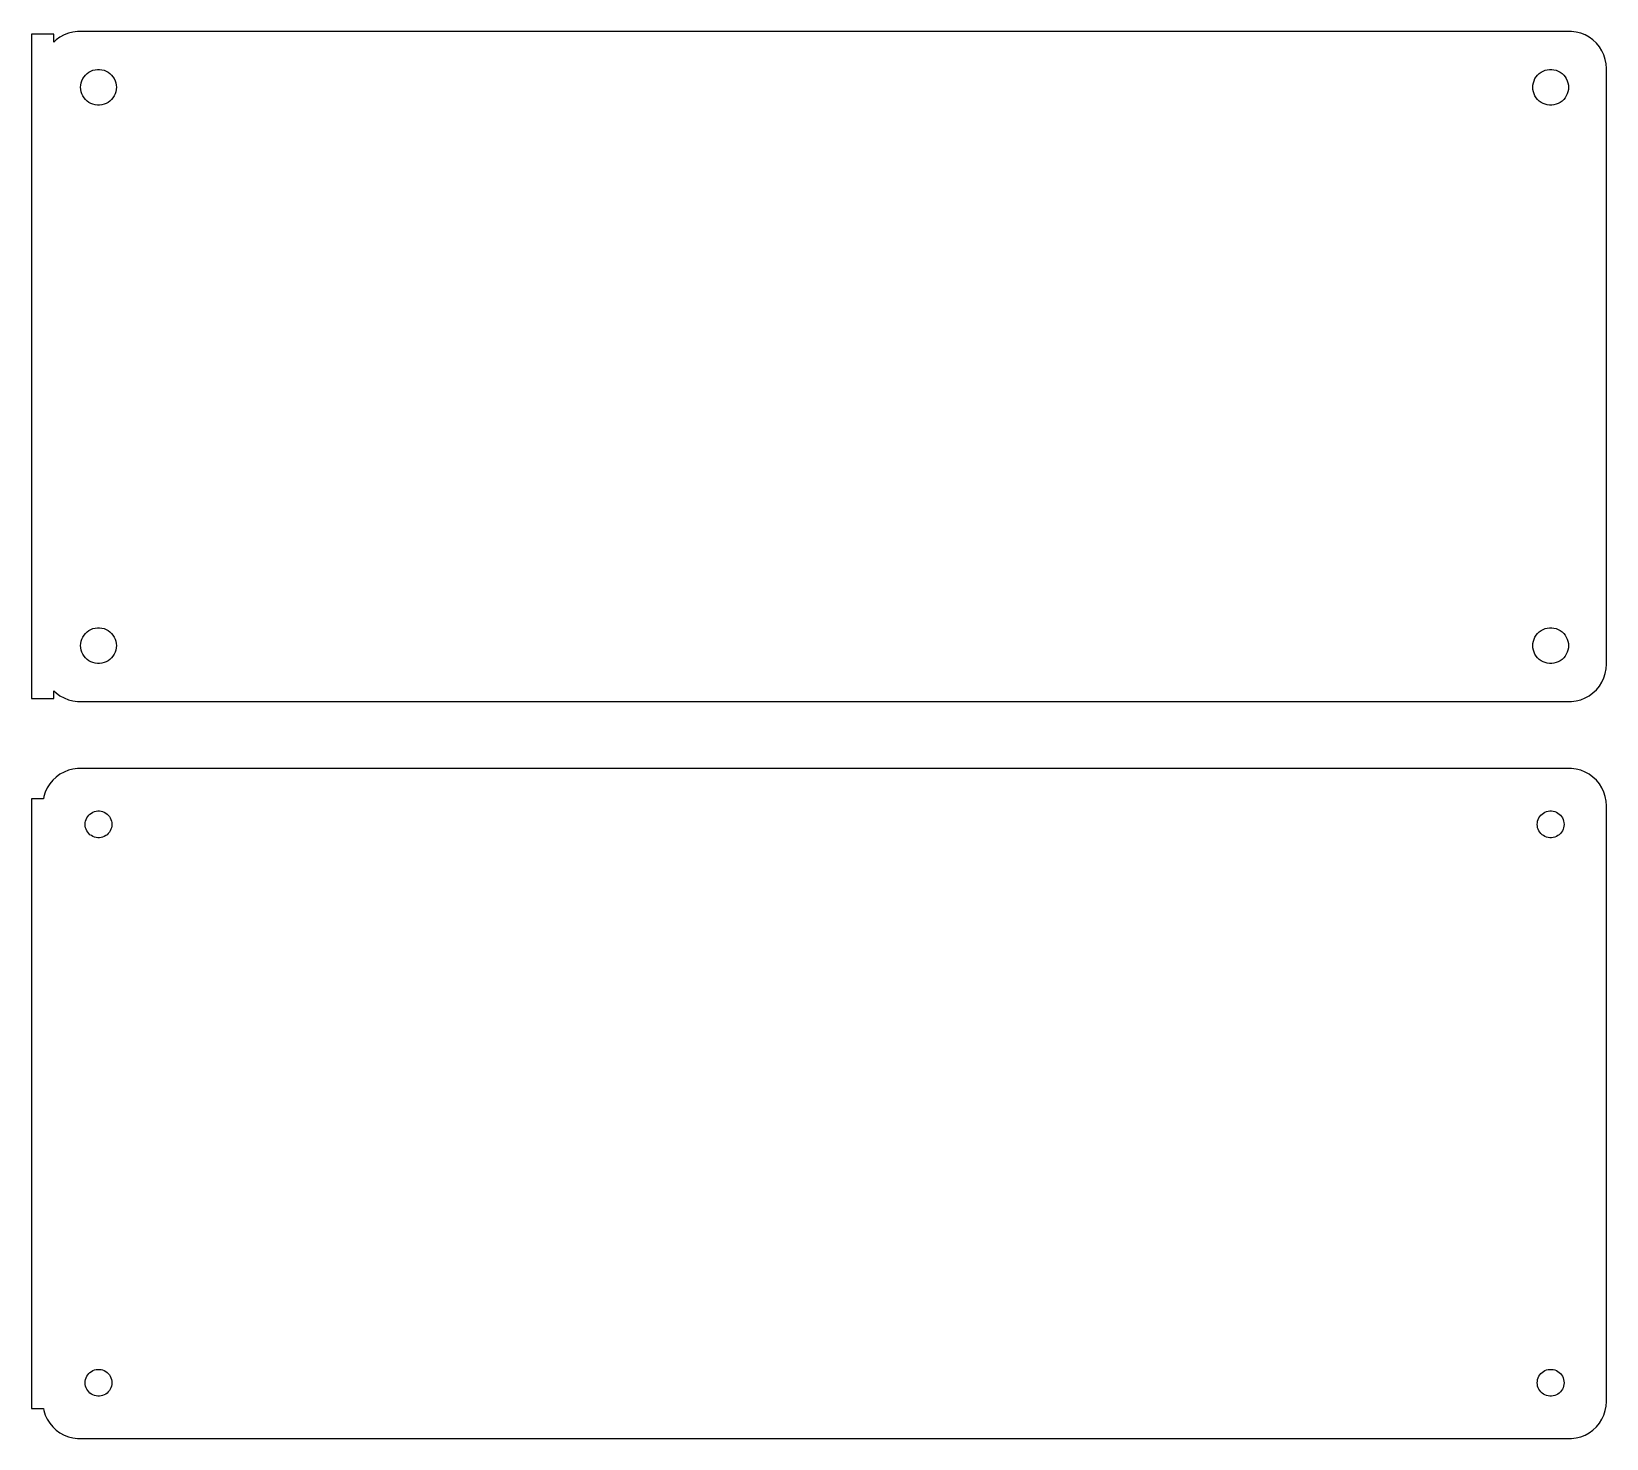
# Model space of a CAD drawing. Header units: metres. Extents: x -106 to 105, y 54 to 243.
import ezdxf

# ---------------------------------------------------------------- set-up
doc = ezdxf.new("R2010")
doc.units = ezdxf.units.M

msp = doc.modelspace()

# ---------------------------------------------------------------- linework, layer by layer
for p, q in [((-103.5, 242.615), (-106.5, 242.615)), ((-106.5, 242.615), (-106.5, 153.385)), ((-103.5, 241.559), (-103.5, 242.615)), ((-103.187, 241.853), (-103.5, 241.559)), ((-102.679, 242.222), (-103.187, 241.853)), ((-102.129, 242.524), (-102.679, 242.222)), ((-101.545, 242.755), (-102.129, 242.524)), ((-100.937, 242.911), (-101.545, 242.755)), ((-100.314, 242.99), (-100.937, 242.911)), ((100.314, 242.99), (-100.314, 242.99)), ((100.937, 242.911), (100.314, 242.99)), ((101.545, 242.755), (100.937, 242.911)), ((102.129, 242.524), (101.545, 242.755)), ((102.679, 242.222), (102.129, 242.524)), ((103.187, 241.853), (102.679, 242.222)), ((103.645, 241.423), (103.187, 241.853)), ((104.045, 240.939), (103.645, 241.423)), ((104.382, 240.409), (104.045, 240.939)), ((104.649, 239.841), (104.382, 240.409)), ((104.843, 239.243), (104.649, 239.841)), ((104.961, 238.627), (104.843, 239.243)), ((-99.6031, 236.656), (-99.4416, 236.911)), ((-99.4416, 236.911), (-99.2495, 237.143)), ((-99.2495, 237.143), (-99.0298, 237.349)), ((-99.0298, 237.349), (-98.786, 237.526)), ((-98.786, 237.526), (-98.5219, 237.672)), ((-98.5219, 237.672), (-98.2416, 237.783)), ((-98.2416, 237.783), (-97.9497, 237.857)), ((-97.9497, 237.857), (-97.6507, 237.895)), ((-97.6507, 237.895), (-97.3493, 237.895)), ((-97.3493, 237.895), (-97.0503, 237.857)), ((-97.0503, 237.857), (-96.7584, 237.783)), ((-96.7584, 237.783), (-96.4781, 237.672)), ((-96.4781, 237.672), (-96.214, 237.526)), ((-96.214, 237.526), (-95.9702, 237.349)), ((-95.9702, 237.349), (-95.7505, 237.143)), ((-95.7505, 237.143), (-95.5583, 236.911)), ((-95.5583, 236.911), (-95.3969, 236.656)), ((95.3969, 236.656), (95.5583, 236.911)), ((95.5583, 236.911), (95.7505, 237.143)), ((95.7505, 237.143), (95.9702, 237.349)), ((95.9702, 237.349), (96.214, 237.526)), ((96.214, 237.526), (96.4781, 237.672)), ((96.4781, 237.672), (96.7584, 237.783)), ((96.7584, 237.783), (97.0503, 237.857)), ((97.0503, 237.857), (97.3493, 237.895)), ((97.3493, 237.895), (97.6507, 237.895)), ((97.6507, 237.895), (97.9497, 237.857)), ((97.9497, 237.857), (98.2416, 237.783)), ((98.2416, 237.783), (98.5219, 237.672)), ((98.5219, 237.672), (98.786, 237.526)), ((98.786, 237.526), (99.0298, 237.349)), ((99.0298, 237.349), (99.2495, 237.143)), ((99.2495, 237.143), (99.4416, 236.911)), ((99.4416, 236.911), (99.6031, 236.656)), ((105, 238), (104.961, 238.627)), ((105, 158), (105, 238)), ((-99.9, 235.5), (-99.8811, 235.801)), ((-99.8811, 235.199), (-99.9, 235.5)), ((-99.8811, 235.801), (-99.8246, 236.097)), ((-99.8246, 234.903), (-99.8811, 235.199)), ((-99.8246, 236.097), (-99.7315, 236.383)), ((-99.7315, 234.617), (-99.8246, 234.903)), ((-99.7315, 236.383), (-99.6031, 236.656)), ((-95.3969, 236.656), (-95.2685, 236.383)), ((-95.2685, 236.383), (-95.1754, 236.097)), ((-95.1754, 234.903), (-95.2685, 234.617)), ((-95.1754, 236.097), (-95.1189, 235.801)), ((-95.1189, 235.199), (-95.1754, 234.903)), ((-95.1189, 235.801), (-95.1, 235.5)), ((-95.1, 235.5), (-95.1189, 235.199)), ((95.1, 235.5), (95.1189, 235.801)), ((95.1189, 235.199), (95.1, 235.5)), ((95.1189, 235.801), (95.1754, 236.097)), ((95.1754, 234.903), (95.1189, 235.199)), ((95.1754, 236.097), (95.2685, 236.383)), ((95.2685, 234.617), (95.1754, 234.903)), ((95.2685, 236.383), (95.3969, 236.656)), ((99.6031, 236.656), (99.7315, 236.383)), ((99.7315, 236.383), (99.8246, 236.097)), ((99.8246, 234.903), (99.7315, 234.617)), ((99.8246, 236.097), (99.8811, 235.801)), ((99.8811, 235.199), (99.8246, 234.903)), ((99.8811, 235.801), (99.9, 235.5)), ((99.9, 235.5), (99.8811, 235.199)), ((-99.6031, 234.344), (-99.7315, 234.617)), ((-99.4416, 234.089), (-99.6031, 234.344)), ((-99.2495, 233.857), (-99.4416, 234.089)), ((-99.0298, 233.651), (-99.2495, 233.857)), ((-98.786, 233.474), (-99.0298, 233.651)), ((-98.5219, 233.328), (-98.786, 233.474)), ((-98.2416, 233.217), (-98.5219, 233.328)), ((-97.9497, 233.143), (-98.2416, 233.217)), ((-97.6507, 233.105), (-97.9497, 233.143)), ((-97.3493, 233.105), (-97.6507, 233.105)), ((-97.0503, 233.143), (-97.3493, 233.105)), ((-96.7584, 233.217), (-97.0503, 233.143)), ((-96.4781, 233.328), (-96.7584, 233.217)), ((-96.214, 233.474), (-96.4781, 233.328)), ((-95.9702, 233.651), (-96.214, 233.474)), ((-95.7505, 233.857), (-95.9702, 233.651)), ((-95.5583, 234.089), (-95.7505, 233.857)), ((-95.3969, 234.344), (-95.5583, 234.089)), ((-95.2685, 234.617), (-95.3969, 234.344)), ((95.3969, 234.344), (95.2685, 234.617)), ((95.5583, 234.089), (95.3969, 234.344)), ((95.7505, 233.857), (95.5583, 234.089)), ((95.9702, 233.651), (95.7505, 233.857)), ((96.214, 233.474), (95.9702, 233.651)), ((96.4781, 233.328), (96.214, 233.474)), ((96.7584, 233.217), (96.4781, 233.328)), ((97.0503, 233.143), (96.7584, 233.217)), ((97.3493, 233.105), (97.0503, 233.143)), ((97.6507, 233.105), (97.3493, 233.105)), ((97.9497, 233.143), (97.6507, 233.105)), ((98.2416, 233.217), (97.9497, 233.143)), ((98.5219, 233.328), (98.2416, 233.217)), ((98.786, 233.474), (98.5219, 233.328)), ((99.0298, 233.651), (98.786, 233.474)), ((99.2495, 233.857), (99.0298, 233.651)), ((99.4416, 234.089), (99.2495, 233.857)), ((99.6031, 234.344), (99.4416, 234.089)), ((99.7315, 234.617), (99.6031, 234.344)), ((-98.2416, 162.783), (-97.9497, 162.857)), ((-97.9497, 162.857), (-97.6507, 162.895)), ((-97.6507, 162.895), (-97.3493, 162.895)), ((-97.3493, 162.895), (-97.0503, 162.857)), ((-97.0503, 162.857), (-96.7584, 162.783)), ((96.7584, 162.783), (97.0503, 162.857)), ((97.0503, 162.857), (97.3493, 162.895)), ((97.3493, 162.895), (97.6507, 162.895)), ((97.6507, 162.895), (97.9497, 162.857)), ((97.9497, 162.857), (98.2416, 162.783)), ((-99.9, 160.5), (-99.8811, 160.801)), ((-99.8811, 160.801), (-99.8246, 161.097)), ((-99.8246, 161.097), (-99.7315, 161.383)), ((-99.7315, 161.383), (-99.6031, 161.656)), ((-99.6031, 161.656), (-99.4416, 161.911)), ((-99.4416, 161.911), (-99.2495, 162.143)), ((-99.2495, 162.143), (-99.0298, 162.349)), ((-99.0298, 162.349), (-98.786, 162.526)), ((-98.786, 162.526), (-98.5219, 162.672)), ((-98.5219, 162.672), (-98.2416, 162.783)), ((-96.7584, 162.783), (-96.4781, 162.672)), ((-96.4781, 162.672), (-96.214, 162.526)), ((-96.214, 162.526), (-95.9702, 162.349)), ((-95.9702, 162.349), (-95.7505, 162.143)), ((-95.7505, 162.143), (-95.5583, 161.911)), ((-95.5583, 161.911), (-95.3969, 161.656)), ((-95.3969, 161.656), (-95.2685, 161.383)), ((-95.2685, 161.383), (-95.1754, 161.097)), ((-95.1754, 161.097), (-95.1189, 160.801)), ((-95.1189, 160.801), (-95.1, 160.5)), ((95.1, 160.5), (95.1189, 160.801)), ((95.1189, 160.801), (95.1754, 161.097)), ((95.1754, 161.097), (95.2685, 161.383)), ((95.2685, 161.383), (95.3969, 161.656)), ((95.3969, 161.656), (95.5583, 161.911)), ((95.5583, 161.911), (95.7505, 162.143)), ((95.7505, 162.143), (95.9702, 162.349)), ((95.9702, 162.349), (96.214, 162.526)), ((96.214, 162.526), (96.4781, 162.672)), ((96.4781, 162.672), (96.7584, 162.783)), ((98.2416, 162.783), (98.5219, 162.672)), ((98.5219, 162.672), (98.786, 162.526)), ((98.786, 162.526), (99.0298, 162.349)), ((99.0298, 162.349), (99.2495, 162.143)), ((99.2495, 162.143), (99.4416, 161.911)), ((99.4416, 161.911), (99.6031, 161.656)), ((99.6031, 161.656), (99.7315, 161.383)), ((99.7315, 161.383), (99.8246, 161.097)), ((99.8246, 161.097), (99.8811, 160.801)), ((99.8811, 160.801), (99.9, 160.5)), ((-99.8811, 160.199), (-99.9, 160.5)), ((-99.8246, 159.903), (-99.8811, 160.199)), ((-99.7315, 159.617), (-99.8246, 159.903)), ((-99.6031, 159.344), (-99.7315, 159.617)), ((-99.4416, 159.089), (-99.6031, 159.344)), ((-99.2495, 158.857), (-99.4416, 159.089)), ((-99.0298, 158.651), (-99.2495, 158.857)), ((-98.786, 158.474), (-99.0298, 158.651)), ((-95.9702, 158.651), (-96.214, 158.474)), ((-95.7505, 158.857), (-95.9702, 158.651)), ((-95.5583, 159.089), (-95.7505, 158.857)), ((-95.3969, 159.344), (-95.5583, 159.089)), ((-95.2685, 159.617), (-95.3969, 159.344)), ((-95.1754, 159.903), (-95.2685, 159.617)), ((-95.1189, 160.199), (-95.1754, 159.903)), ((-95.1, 160.5), (-95.1189, 160.199)), ((95.1189, 160.199), (95.1, 160.5)), ((95.1754, 159.903), (95.1189, 160.199)), ((95.2685, 159.617), (95.1754, 159.903)), ((95.3969, 159.344), (95.2685, 159.617)), ((95.5583, 159.089), (95.3969, 159.344)), ((95.7505, 158.857), (95.5583, 159.089)), ((95.9702, 158.651), (95.7505, 158.857)), ((96.214, 158.474), (95.9702, 158.651)), ((99.0298, 158.651), (98.786, 158.474)), ((99.2495, 158.857), (99.0298, 158.651)), ((99.4416, 159.089), (99.2495, 158.857)), ((99.6031, 159.344), (99.4416, 159.089)), ((99.7315, 159.617), (99.6031, 159.344)), ((99.8246, 159.903), (99.7315, 159.617)), ((99.8811, 160.199), (99.8246, 159.903)), ((99.9, 160.5), (99.8811, 160.199)), ((-98.5219, 158.328), (-98.786, 158.474)), ((-98.2416, 158.217), (-98.5219, 158.328)), ((-97.9497, 158.143), (-98.2416, 158.217)), ((-97.6507, 158.105), (-97.9497, 158.143)), ((-97.3493, 158.105), (-97.6507, 158.105)), ((-97.0503, 158.143), (-97.3493, 158.105)), ((-96.7584, 158.217), (-97.0503, 158.143)), ((-96.4781, 158.328), (-96.7584, 158.217)), ((-96.214, 158.474), (-96.4781, 158.328)), ((96.4781, 158.328), (96.214, 158.474)), ((96.7584, 158.217), (96.4781, 158.328)), ((97.0503, 158.143), (96.7584, 158.217)), ((97.3493, 158.105), (97.0503, 158.143)), ((97.6507, 158.105), (97.3493, 158.105)), ((97.9497, 158.143), (97.6507, 158.105)), ((98.2416, 158.217), (97.9497, 158.143)), ((98.5219, 158.328), (98.2416, 158.217)), ((98.786, 158.474), (98.5219, 158.328)), ((104.649, 156.159), (104.843, 156.757)), ((104.843, 156.757), (104.961, 157.373)), ((104.961, 157.373), (105, 158)), ((-103.5, 153.385), (-103.5, 154.441)), ((-103.5, 154.441), (-103.187, 154.147)), ((103.187, 154.147), (103.645, 154.577)), ((103.645, 154.577), (104.045, 155.061)), ((104.045, 155.061), (104.382, 155.591)), ((104.382, 155.591), (104.649, 156.159)), ((-106.5, 153.385), (-103.5, 153.385)), ((-103.187, 154.147), (-102.679, 153.778)), ((-102.679, 153.778), (-102.129, 153.476)), ((-102.129, 153.476), (-101.545, 153.245)), ((-101.545, 153.245), (-100.937, 153.089)), ((-100.937, 153.089), (-100.314, 153.01)), ((-100.314, 153.01), (100.314, 153.01)), ((100.314, 153.01), (100.937, 153.089)), ((100.937, 153.089), (101.545, 153.245)), ((101.545, 153.245), (102.129, 153.476)), ((102.129, 153.476), (102.679, 153.778)), ((102.679, 153.778), (103.187, 154.147)), ((-100.937, 143.911), (-101.545, 143.755)), ((-100.314, 143.99), (-100.937, 143.911)), ((100.314, 143.99), (-100.314, 143.99)), ((100.937, 143.911), (100.314, 143.99)), ((101.545, 143.755), (100.937, 143.911)), ((-104.045, 141.939), (-104.382, 141.409)), ((-103.645, 142.423), (-104.045, 141.939)), ((-103.187, 142.853), (-103.645, 142.423)), ((-102.679, 143.222), (-103.187, 142.853)), ((-102.129, 143.524), (-102.679, 143.222)), ((-101.545, 143.755), (-102.129, 143.524)), ((102.129, 143.524), (101.545, 143.755)), ((102.679, 143.222), (102.129, 143.524)), ((103.187, 142.853), (102.679, 143.222)), ((103.645, 142.423), (103.187, 142.853)), ((104.045, 141.939), (103.645, 142.423)), ((104.382, 141.409), (104.045, 141.939)), ((-104.9, 139.944), (-106.5, 139.944)), ((-106.5, 139.944), (-106.5, 58.0558)), ((-104.843, 140.243), (-104.9, 139.944)), ((-104.649, 140.841), (-104.843, 140.243)), ((-104.382, 141.409), (-104.649, 140.841)), ((104.649, 140.841), (104.382, 141.409)), ((104.843, 140.243), (104.649, 140.841)), ((104.961, 139.627), (104.843, 140.243)), ((105, 139), (104.961, 139.627)), ((-99.0773, 137.367), (-98.9562, 137.558)), ((-98.9562, 137.558), (-98.8121, 137.732)), ((-98.8121, 137.732), (-98.6474, 137.887)), ((-98.6474, 137.887), (-98.4645, 138.02)), ((-98.4645, 138.02), (-98.2664, 138.129)), ((-98.2664, 138.129), (-98.0562, 138.212)), ((-98.0562, 138.212), (-97.8373, 138.268)), ((-97.8373, 138.268), (-97.613, 138.296)), ((-97.613, 138.296), (-97.387, 138.296)), ((-97.387, 138.296), (-97.1627, 138.268)), ((-97.1627, 138.268), (-96.9438, 138.212)), ((-96.9438, 138.212), (-96.7336, 138.129)), ((-96.7336, 138.129), (-96.5355, 138.02)), ((-96.5355, 138.02), (-96.3526, 137.887)), ((-96.3526, 137.887), (-96.1879, 137.732)), ((-96.1879, 137.732), (-96.0438, 137.558)), ((-96.0438, 137.558), (-95.9226, 137.367)), ((95.9226, 137.367), (96.0438, 137.558)), ((96.0438, 137.558), (96.1879, 137.732)), ((96.1879, 137.732), (96.3526, 137.887)), ((96.3526, 137.887), (96.5355, 138.02)), ((96.5355, 138.02), (96.7336, 138.129)), ((96.7336, 138.129), (96.9438, 138.212)), ((96.9438, 138.212), (97.1627, 138.268)), ((97.1627, 138.268), (97.387, 138.296)), ((97.387, 138.296), (97.613, 138.296)), ((97.613, 138.296), (97.8373, 138.268)), ((97.8373, 138.268), (98.0562, 138.212)), ((98.0562, 138.212), (98.2664, 138.129)), ((98.2664, 138.129), (98.4645, 138.02)), ((98.4645, 138.02), (98.6474, 137.887)), ((98.6474, 137.887), (98.8121, 137.732)), ((98.8121, 137.732), (98.9562, 137.558)), ((98.9562, 137.558), (99.0773, 137.367)), ((105, 59), (105, 139)), ((-99.3, 136.5), (-99.2858, 136.726)), ((-99.2858, 136.274), (-99.3, 136.5)), ((-99.2858, 136.726), (-99.2434, 136.948)), ((-99.2434, 136.052), (-99.2858, 136.274)), ((-99.2434, 136.948), (-99.1736, 137.163)), ((-99.1736, 135.837), (-99.2434, 136.052)), ((-99.1736, 137.163), (-99.0773, 137.367)), ((-99.0773, 135.633), (-99.1736, 135.837)), ((-98.9562, 135.442), (-99.0773, 135.633)), ((-98.8121, 135.268), (-98.9562, 135.442)), ((-96.0438, 135.442), (-96.1879, 135.268)), ((-95.9226, 135.633), (-96.0438, 135.442)), ((-95.9226, 137.367), (-95.8264, 137.163)), ((-95.8264, 135.837), (-95.9226, 135.633)), ((-95.8264, 137.163), (-95.7565, 136.948)), ((-95.7565, 136.052), (-95.8264, 135.837)), ((-95.7565, 136.948), (-95.7142, 136.726)), ((-95.7142, 136.274), (-95.7565, 136.052)), ((-95.7142, 136.726), (-95.7, 136.5)), ((-95.7, 136.5), (-95.7142, 136.274)), ((95.7, 136.5), (95.7142, 136.726)), ((95.7142, 136.274), (95.7, 136.5)), ((95.7142, 136.726), (95.7565, 136.948)), ((95.7565, 136.052), (95.7142, 136.274)), ((95.7565, 136.948), (95.8264, 137.163)), ((95.8264, 135.837), (95.7565, 136.052)), ((95.8264, 137.163), (95.9226, 137.367)), ((95.9226, 135.633), (95.8264, 135.837)), ((96.0438, 135.442), (95.9226, 135.633)), ((96.1879, 135.268), (96.0438, 135.442)), ((98.9562, 135.442), (98.8121, 135.268)), ((99.0773, 135.633), (98.9562, 135.442)), ((99.0773, 137.367), (99.1736, 137.163)), ((99.1736, 135.837), (99.0773, 135.633)), ((99.1736, 137.163), (99.2434, 136.948)), ((99.2434, 136.052), (99.1736, 135.837)), ((99.2434, 136.948), (99.2858, 136.726)), ((99.2858, 136.274), (99.2434, 136.052)), ((99.2858, 136.726), (99.3, 136.5)), ((99.3, 136.5), (99.2858, 136.274)), ((-98.6474, 135.113), (-98.8121, 135.268)), ((-98.4645, 134.98), (-98.6474, 135.113)), ((-98.2664, 134.871), (-98.4645, 134.98)), ((-98.0562, 134.788), (-98.2664, 134.871)), ((-97.8373, 134.732), (-98.0562, 134.788)), ((-97.613, 134.704), (-97.8373, 134.732)), ((-97.387, 134.704), (-97.613, 134.704)), ((-97.1627, 134.732), (-97.387, 134.704)), ((-96.9438, 134.788), (-97.1627, 134.732)), ((-96.7336, 134.871), (-96.9438, 134.788)), ((-96.5355, 134.98), (-96.7336, 134.871)), ((-96.3526, 135.113), (-96.5355, 134.98)), ((-96.1879, 135.268), (-96.3526, 135.113)), ((96.3526, 135.113), (96.1879, 135.268)), ((96.5355, 134.98), (96.3526, 135.113)), ((96.7336, 134.871), (96.5355, 134.98)), ((96.9438, 134.788), (96.7336, 134.871)), ((97.1627, 134.732), (96.9438, 134.788)), ((97.387, 134.704), (97.1627, 134.732)), ((97.613, 134.704), (97.387, 134.704)), ((97.8373, 134.732), (97.613, 134.704)), ((98.0562, 134.788), (97.8373, 134.732)), ((98.2664, 134.871), (98.0562, 134.788)), ((98.4645, 134.98), (98.2664, 134.871)), ((98.6474, 135.113), (98.4645, 134.98)), ((98.8121, 135.268), (98.6474, 135.113)), ((-99.3, 61.5), (-99.2858, 61.7256)), ((-99.2858, 61.2744), (-99.3, 61.5)), ((-99.2858, 61.7256), (-99.2434, 61.9476)), ((-99.2434, 61.9476), (-99.1736, 62.1626)), ((-99.1736, 62.1626), (-99.0773, 62.3672)), ((-99.0773, 62.3672), (-98.9562, 62.558)), ((-98.9562, 62.558), (-98.8121, 62.7322)), ((-98.8121, 62.7322), (-98.6474, 62.8869)), ((-98.6474, 62.8869), (-98.4645, 63.0198)), ((-98.4645, 63.0198), (-98.2664, 63.1287)), ((-98.2664, 63.1287), (-98.0562, 63.2119)), ((-98.0562, 63.2119), (-97.8373, 63.2681)), ((-97.8373, 63.2681), (-97.613, 63.2964)), ((-97.613, 63.2964), (-97.387, 63.2964)), ((-97.387, 63.2964), (-97.1627, 63.2681)), ((-97.1627, 63.2681), (-96.9438, 63.2119)), ((-96.9438, 63.2119), (-96.7336, 63.1287)), ((-96.7336, 63.1287), (-96.5355, 63.0198)), ((-96.5355, 63.0198), (-96.3526, 62.8869)), ((-96.3526, 62.8869), (-96.1879, 62.7322)), ((-96.1879, 62.7322), (-96.0438, 62.558)), ((-96.0438, 62.558), (-95.9226, 62.3672)), ((-95.9226, 62.3672), (-95.8264, 62.1626)), ((-95.8264, 62.1626), (-95.7565, 61.9476)), ((-95.7565, 61.9476), (-95.7142, 61.7256)), ((-95.7142, 61.7256), (-95.7, 61.5)), ((-95.7, 61.5), (-95.7142, 61.2744)), ((95.7, 61.5), (95.7142, 61.7256)), ((95.7142, 61.2744), (95.7, 61.5)), ((95.7142, 61.7256), (95.7565, 61.9476)), ((95.7565, 61.9476), (95.8264, 62.1626)), ((95.8264, 62.1626), (95.9226, 62.3672)), ((95.9226, 62.3672), (96.0438, 62.558)), ((96.0438, 62.558), (96.1879, 62.7322)), ((96.1879, 62.7322), (96.3526, 62.8869)), ((96.3526, 62.8869), (96.5355, 63.0198)), ((96.5355, 63.0198), (96.7336, 63.1287)), ((96.7336, 63.1287), (96.9438, 63.2119)), ((96.9438, 63.2119), (97.1627, 63.2681)), ((97.1627, 63.2681), (97.387, 63.2964)), ((97.387, 63.2964), (97.613, 63.2964)), ((97.613, 63.2964), (97.8373, 63.2681)), ((97.8373, 63.2681), (98.0562, 63.2119)), ((98.0562, 63.2119), (98.2664, 63.1287)), ((98.2664, 63.1287), (98.4645, 63.0198)), ((98.4645, 63.0198), (98.6474, 62.8869)), ((98.6474, 62.8869), (98.8121, 62.7322)), ((98.8121, 62.7322), (98.9562, 62.558)), ((98.9562, 62.558), (99.0773, 62.3672)), ((99.0773, 62.3672), (99.1736, 62.1626)), ((99.1736, 62.1626), (99.2434, 61.9476)), ((99.2434, 61.9476), (99.2858, 61.7256)), ((99.2858, 61.7256), (99.3, 61.5)), ((99.3, 61.5), (99.2858, 61.2744)), ((-99.2434, 61.0524), (-99.2858, 61.2744)), ((-99.1736, 60.8374), (-99.2434, 61.0524)), ((-99.0773, 60.6328), (-99.1736, 60.8374)), ((-98.9562, 60.442), (-99.0773, 60.6328)), ((-98.8121, 60.2678), (-98.9562, 60.442)), ((-98.6474, 60.1131), (-98.8121, 60.2678)), ((-98.4645, 59.9802), (-98.6474, 60.1131)), ((-98.2664, 59.8713), (-98.4645, 59.9802)), ((-98.0562, 59.7881), (-98.2664, 59.8713)), ((-97.8373, 59.7319), (-98.0562, 59.7881)), ((-97.613, 59.7036), (-97.8373, 59.7319)), ((-97.387, 59.7036), (-97.613, 59.7036)), ((-97.1627, 59.7319), (-97.387, 59.7036)), ((-96.9438, 59.7881), (-97.1627, 59.7319)), ((-96.7336, 59.8713), (-96.9438, 59.7881)), ((-96.5355, 59.9802), (-96.7336, 59.8713)), ((-96.3526, 60.1131), (-96.5355, 59.9802)), ((-96.1879, 60.2678), (-96.3526, 60.1131)), ((-96.0438, 60.442), (-96.1879, 60.2678)), ((-95.9226, 60.6328), (-96.0438, 60.442)), ((-95.8264, 60.8374), (-95.9226, 60.6328)), ((-95.7565, 61.0524), (-95.8264, 60.8374)), ((-95.7142, 61.2744), (-95.7565, 61.0524)), ((95.7565, 61.0524), (95.7142, 61.2744)), ((95.8264, 60.8374), (95.7565, 61.0524)), ((95.9226, 60.6328), (95.8264, 60.8374)), ((96.0438, 60.442), (95.9226, 60.6328)), ((96.1879, 60.2678), (96.0438, 60.442)), ((96.3526, 60.1131), (96.1879, 60.2678)), ((96.5355, 59.9802), (96.3526, 60.1131)), ((96.7336, 59.8713), (96.5355, 59.9802)), ((96.9438, 59.7881), (96.7336, 59.8713)), ((97.1627, 59.7319), (96.9438, 59.7881)), ((97.387, 59.7036), (97.1627, 59.7319)), ((97.613, 59.7036), (97.387, 59.7036)), ((97.8373, 59.7319), (97.613, 59.7036)), ((98.0562, 59.7881), (97.8373, 59.7319)), ((98.2664, 59.8713), (98.0562, 59.7881)), ((98.4645, 59.9802), (98.2664, 59.8713)), ((98.6474, 60.1131), (98.4645, 59.9802)), ((98.8121, 60.2678), (98.6474, 60.1131)), ((98.9562, 60.442), (98.8121, 60.2678)), ((99.0773, 60.6328), (98.9562, 60.442)), ((99.1736, 60.8374), (99.0773, 60.6328)), ((99.2434, 61.0524), (99.1736, 60.8374)), ((99.2858, 61.2744), (99.2434, 61.0524)), ((-106.5, 58.0558), (-104.9, 58.0558)), ((-104.9, 58.0558), (-104.843, 57.7566)), ((-104.843, 57.7566), (-104.649, 57.1594)), ((-104.649, 57.1594), (-104.382, 56.5912)), ((104.382, 56.5912), (104.649, 57.1594)), ((104.649, 57.1594), (104.843, 57.7566)), ((104.843, 57.7566), (104.961, 58.3733)), ((104.961, 58.3733), (105, 59)), ((-104.382, 56.5912), (-104.045, 56.0611)), ((-104.045, 56.0611), (-103.645, 55.5773)), ((-103.645, 55.5773), (-103.187, 55.1474)), ((-103.187, 55.1474), (-102.679, 54.7784)), ((102.679, 54.7784), (103.187, 55.1474)), ((103.187, 55.1474), (103.645, 55.5773)), ((103.645, 55.5773), (104.045, 56.0611)), ((104.045, 56.0611), (104.382, 56.5912)), ((-102.679, 54.7784), (-102.129, 54.4759)), ((-102.129, 54.4759), (-101.545, 54.2447)), ((-101.545, 54.2447), (-100.937, 54.0886)), ((-100.937, 54.0886), (-100.314, 54.0099)), ((-100.314, 54.0099), (100.314, 54.0099)), ((100.314, 54.0099), (100.937, 54.0886)), ((100.937, 54.0886), (101.545, 54.2447)), ((101.545, 54.2447), (102.129, 54.4759)), ((102.129, 54.4759), (102.679, 54.7784))]:
    msp.add_line(p, q)

doc.saveas('drawing.dxf')
